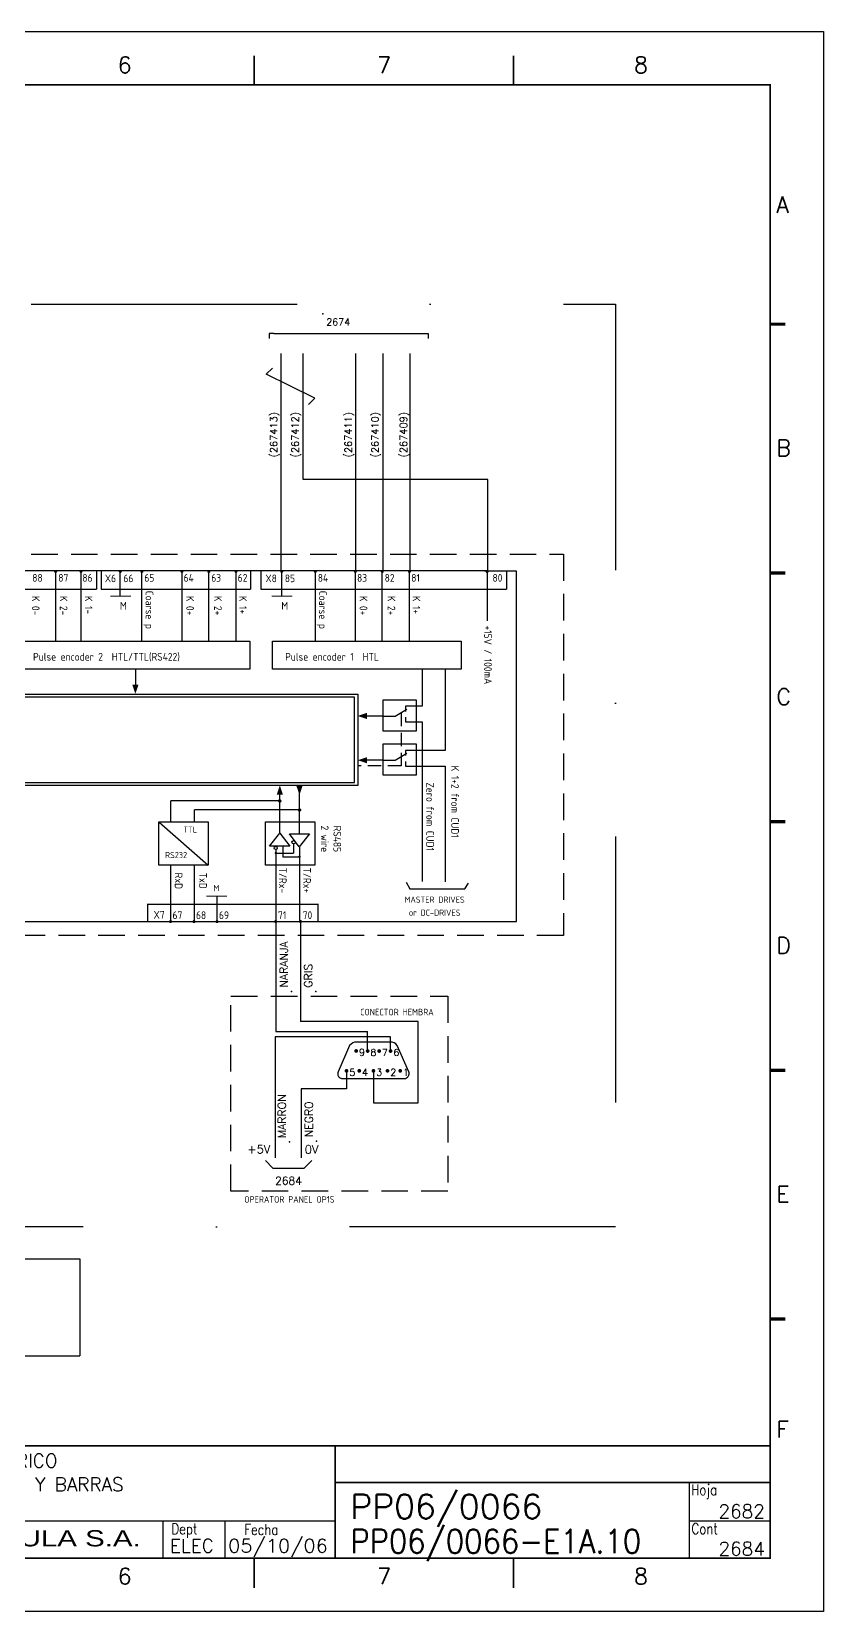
# Model space of a CAD drawing. Extents: x -25 to 1044, y -25744 to 292.
# Drawn here: x 523.3 to 672.2, y -12927.8 to -12630.8 of the extents above; entities that cross this region are included whole.
import ezdxf
from ezdxf.enums import TextEntityAlignment as Align

# ---------------------------------------------------------------- set-up
doc = ezdxf.new("R2010")
doc.units = 0
doc.header["$LTSCALE"] = 10
doc.header["$MEASUREMENT"] = 0
for name, pattern in [('DASHDOT', [1, 0.5, -0.25, 0, -0.25]), ('DASHED', [0.75, 0.5, -0.25]), ('HIDDEN', [0.375, 0.25, -0.125])]:
    doc.linetypes.add(name, pattern=pattern)
doc.layers.get('0').update_dxf_attribs({"linetype": 'CONTINUOUS'})
for name, color, linetype in [('1', 7, 'CONTINUOUS'), ('10', 5, 'CONTINUOUS'), ('2', 7, 'CONTINUOUS'), ('3', 8, 'CONTINUOUS'), ('6', 7, 'DASHDOT'), ('8', 1, 'CONTINUOUS'), ('9', 6, 'CONTINUOUS'), ('DIBUJO', 7, 'CONTINUOUS'), ('NODE', 7, 'CONTINUOUS')]:
    doc.layers.add(name, color=color, linetype=linetype)
doc.styles.add('HELVETICA', font='HELV.SHX')
doc.styles.add('ISO', font='ISO')
doc.styles.add('LABEL', font='SIMPLEX', dxfattribs={"width": 0.8, "height": 4})
doc.styles.add('ROMANS', font='romans')
doc.styles.get("Standard").update_dxf_attribs({"font": 'simplex'})

# ---------------------------------------------------------------- blocks, each defined once
blk = doc.blocks.new('NOD', base_point=(237.5, 170))
at = {"layer": 'NODE'}
blk.add_point((237.5, 170), dxfattribs=at)
blk = doc.blocks.new('PAGINA')
at = {"layer": '2'}
blk.add_blockref('NOD', (-1, -1), dxfattribs=at)
at = {"layer": '8', "style": 'ROMANS'}
blk.add_attdef('NPA', (0, -4.325), '', height=2, dxfattribs=at)
at = {"layer": '9', "style": 'ROMANS'}
blk.add_attdef('NP', (0, 0), '', height=2, dxfattribs=at)
blk = doc.blocks.new('newcajec')
at = {"layer": '1'}
for p, q in [((179.4, 20.85), (0.13, 20.85)), ((7, 20.85), (7, 0)), ((71, 20.85), (71, 0)), ((84, 20.85), (84, 0.09)), ((99, 20.85), (99, 0)), ((215.2, 20.8), (215.2, 0)), ((184.64, 20.18), (184.81, 20.01)), ((184.81, 20.01), (185.18, 20.25)), ((10.6, 16.64), (0, 16.64)), ((10.6, 16.64), (99, 16.64)), ((10.6, 12.48), (0, 12.48)), ((10.6, 12.48), (99, 12.48)), ((179.4, 13.87), (215.2, 13.87)), ((368, 14.06), (368, 0)), ((10.6, 8.32), (0, 8.32)), ((10.6, 8.32), (99, 8.32)), ((179.4, 6.93), (267.63, 6.93)), ((267.63, 6.93), (302.5, 6.93)), ((270.63, 6.91), (270.63, 0)), ((282.07, 6.93), (282.07, 0)), ((368, 6.93), (383, 6.93)), ((10.6, 4.16), (0, 4.16)), ((10.6, 4.16), (99, 4.16))]:
    blk.add_line(p, q, dxfattribs=at)
for points in [[(47.5, 272.5, 0.3, 0.3, 0), (47.5, 277.91, 0.3, 0.3, 0)], [(95.5, 272.5, 0.3, 0.3, 0), (95.5, 277.91, 0.3, 0.3, 0)], [(143.5, 272.5, 0.3, 0.3, 0), (143.5, 277.91, 0.3, 0.3, 0)], [(191.5, 272.5, 0.3, 0.3, 0), (191.5, 277.91, 0.3, 0.3, 0)], [(239.5, 272.5, 0.3, 0.3, 0), (239.5, 277.91, 0.3, 0.3, 0)], [(287.5, 272.5, 0.3, 0.3, 0), (287.5, 277.91, 0.3, 0.3, 0)], [(335.5, 272.5, 0.3, 0.3, 0), (335.5, 277.91, 0.3, 0.3, 0)], [(-2.99, 228.23, 0.6, 0.6, 0), (-0.18, 228.23, 0.6, 0.6, 0)], [(383.01, 228.23, 0.6, 0.6, 0), (385.82, 228.23, 0.6, 0.6, 0)], [(-2.99, 182.23, 0.6, 0.6, 0), (-0.18, 182.23, 0.6, 0.6, 0)], [(383.01, 182.23, 0.6, 0.6, 0), (385.82, 182.23, 0.6, 0.6, 0)], [(-2.99, 136.23, 0.6, 0.6, 0), (-0.18, 136.23, 0.6, 0.6, 0)], [(383.01, 136.23, 0.6, 0.6, 0), (385.82, 136.23, 0.6, 0.6, 0)], [(-2.99, 90.23, 0.6, 0.6, 0), (-0.18, 90.23, 0.6, 0.6, 0)], [(383.01, 90.23, 0.6, 0.6, 0), (385.82, 90.23, 0.6, 0.6, 0)], [(-2.99, 44.23, 0.6, 0.6, 0), (-0.18, 44.23, 0.6, 0.6, 0)], [(383.01, 44.23, 0.6, 0.6, 0), (385.82, 44.23, 0.6, 0.6, 0)], [(383, 20.8, 0.3, 0.3, 0), (179.4, 20.8, 0.3, 0.3, 0), (179.4, 0, 0.3, 0.3, 0)], [(302.5, 20.8, 0.3, 0.3, 0), (302.5, 0, 0.3, 0.3, 0)], [(302.5, 14, 0.3, 0.3, 0), (383, 14, 0.3, 0.3, 0)], [(47.5, -5.5, 0.3, 0.3, 0), (47.5, -0.09, 0.3, 0.3, 0)], [(95.5, -5.5, 0.3, 0.3, 0), (95.5, -0.09, 0.3, 0.3, 0)], [(143.5, -5.5, 0.3, 0.3, 0), (143.5, -0.09, 0.3, 0.3, 0)], [(191.5, -5.5, 0.3, 0.3, 0), (191.5, -0.09, 0.3, 0.3, 0)], [(239.5, -5.5, 0.3, 0.3, 0), (239.5, -0.09, 0.3, 0.3, 0)], [(287.5, -5.5, 0.3, 0.3, 0), (287.5, -0.09, 0.3, 0.3, 0)], [(335.5, -5.5, 0.3, 0.3, 0), (335.5, -0.09, 0.3, 0.3, 0)]]:
    blk.add_lwpolyline(points, format="xyseb", dxfattribs=at)
at = {"layer": '1', "const_width": 0.3}
blk.add_lwpolyline([(0, 0), (0, 272.5), (383, 272.5), (383, 0)], close=True, dxfattribs=at)
at = {"layer": '2', "color": 14}
for p, q in [((221.42, 4.69), (221.42, 5.81)), ((221.42, 2.47), (221.42, 3.58))]:
    blk.add_line(p, q, dxfattribs=at)
for points in [[(220.05, 5.81), (220.05, 6.92), (226.74, 5.81), (226.74, 6.92)], [(221.42, 2.47), (220.05, 2.47), (221.42, 5.81), (220.05, 5.81)], [(221.42, 4.69), (224.25, 4.69), (221.42, 3.58), (224.25, 3.58)], [(224.25, 5.81), (225.37, 5.81), (225.37, 4.69)], [(224.25, 3.58), (225.37, 3.58), (225.37, 2.47)], [(225.37, 5.81), (226.74, 5.81), (225.37, 1.35), (226.74, 1.35)], [(224.25, 0.24), (224.25, 2.47), (220.05, 0.24), (220.05, 2.47)], [(226.74, 1.35), (226.74, 0.24), (224.25, 1.35), (224.25, 0.24)]]:
    blk.add_solid(points, dxfattribs=at)
at = {"layer": '1', "style": 'ROMANS'}
for s, p in [('1', (22.29, 274.68)), ('2', (70.29, 274.68)), ('3', (118.29, 274.68)), ('4', (166.29, 274.68)), ('5', (214.29, 274.68)), ('6', (262.29, 274.68)), ('7', (310.29, 274.68)), ('8', (357.79, 274.68)), ('A', (-4.37, 248.84)), ('A', (384.13, 248.84)), ('B', (-4.37, 203.84)), ('B', (384.13, 203.84)), ('C', (-4.37, 157.84)), ('C', (384.13, 157.84)), ('D', (-4.37, 111.84)), ('D', (384.13, 111.84)), ('E', (-4.37, 65.84)), ('E', (384.13, 65.84)), ('F', (-4.37, 22.34)), ('F', (384.13, 22.34)), ('1', (22.29, -4.82)), ('2', (70.29, -4.82)), ('3', (118.29, -4.82)), ('4', (166.29, -4.82)), ('5', (214.29, -4.82)), ('6', (262.29, -4.82)), ('7', (310.29, -4.82)), ('8', (357.79, -4.82))]:
    blk.add_text(s, height=3, dxfattribs=at).set_placement(p)
at = {"layer": '1', "style": 'LABEL', "width": 0.8}
for s, p in [('Diseno comprobado por', (179.73, 18.27)), ('Dibujo comprobado por', (179.81, 11.47)), ('Hoja', (368.38, 11.66)), ('Dibujado por', (179.83, 4.64)), ('Fecha', (285.71, 4.3)), ('Cont', (368.43, 4.46)), ('No', (2.23, 1.05)), ('Revision', (8, 1.05))]:
    blk.add_text(s, height=2, dxfattribs=at).set_placement(p)
for s, p in [('Dept', (274.61, 4.44)), ('Elaborado', (77.5, 1.05)), ('Fecha', (91.5, 1.05))]:
    blk.add_text(s, height=2, dxfattribs=at).set_placement(p, align=Align.CENTER)
at = {"layer": '10', "style": 'ROMANS'}
for tag, p in [('REV41', (3.5, 18.74)), ('REV43', (77.7, 18.74)), ('REV31', (3.5, 14.58)), ('REV33', (77.7, 14.58)), ('REV21', (3.5, 10.42)), ('REV23', (77.7, 10.42)), ('REV11', (3.5, 6.27)), ('REV13', (77.7, 6.27))]:
    blk.add_attdef(tag, text='', height=2.5, dxfattribs=at).set_placement(p, align=Align.MIDDLE)
for tag, p, height in [('REV42', (8, 17.49), 2.5), ('SHEETNAME1', (100.5, 15.83), 2.5), ('DOCUMENTTYPE', (216.43, 16.8), 2.5), ('NOTA', (305.32, 15.8), 3), ('REV32', (8, 13.33), 2.5), ('DESIGNCHECK', (180.74, 14.83), 2.5), ('OBJECT', (216.43, 12.4), 2.5), ('SHEETNAME2', (100.5, 11.67), 2.5), ('ORDER', (305.32, 7.3), 4.5), ('REV22', (8, 9.17), 2.5), ('SHEETNAME3', (100.5, 7.51), 2.5), ('DRAWINGCHECK', (180.53, 7.71), 2.5), ('CUSTOMER', (216.43, 8.08), 2.5), ('REV12', (8, 5.01), 2.5), ('SHEETNAME4', (100.5, 3.35), 2.5), ('USER', (180.63, 0.71), 2.5), ('DEPARTMENT', (271.93, 1.05), 2.5), ('DOCUMENT_ID', (305.32, 0.93), 4.4)]:
    blk.add_attdef(tag, p, '', height=height, dxfattribs=at)
for tag, width, p, p2 in [('REV44', 1.221199, (84.53, 17.49), (98.48, 17.49)), ('REV34', 1.221199, (84.53, 13.33), (98.48, 13.33)), ('REV24', 1.221199, (84.53, 9.17), (98.48, 9.17)), ('REV14', 1.221199, (84.53, 5.01), (98.48, 5.01)), ('CREATED2', 7.039915, (282.71, 1.05), (301.14, 1.05))]:
    blk.add_attdef(tag, text='', height=2.5, dxfattribs=dict(at, width=width)).set_placement(p, p2, align=Align.FIT)
for tag, p in [('SHEET', (382, 7.43)), ('NEXTSHEET', (382, 0.5))]:
    blk.add_attdef(tag, text='', height=2.5, dxfattribs=at).set_placement(p, align=Align.RIGHT)
at = {"layer": 'DIBUJO', "color": 14, "style": 'HELVETICA', "width": 1.3}
blk.add_text('RUSSULA S.A.', height=3, dxfattribs=at).set_placement((229, 2.19))
blk = doc.blocks.new('$PP313')
at = {"layer": '2'}
blk.add_blockref('NOD', (0, 0), dxfattribs=at)
at = {"layer": '8'}
blk.add_attdef('1A', (1, -3.325), '', height=2.15, dxfattribs=at)
at = {"layer": '9'}
blk.add_attdef('ID', (1, 1), '', height=2.15, dxfattribs=at)

msp = doc.modelspace()

# ---------------------------------------------------------------- linework, layer by layer
at = {"linetype": 'DASHED'}
for p, q in [((328.2, -12729.06), (623.33, -12729.06)), ((623.33, -12729.06), (623.33, -12800.75)), ((623.33, -12800.75), (328.2, -12800.75))]:
    msp.add_line(p, q, dxfattribs=at)
for p, q in [((608.79, -12732.24), (343.38, -12732.24)), ((527.85, -12745.3), (527.85, -12732.32)), ((532.6, -12745.3), (532.6, -12732.32)), ((539.97, -12737), (539.97, -12732.32)), ((544.03, -12745.3), (544.03, -12732.32)), ((551.59, -12745.3), (551.59, -12732.32)), ((556.62, -12745.3), (556.62, -12732.32)), ((561.77, -12745.3), (561.77, -12732.32)), ((570.32, -12737), (570.32, -12732.32)), ((576.65, -12745.3), (576.65, -12732.32)), ((584.21, -12745.3), (584.21, -12732.32)), ((589.23, -12745.3), (589.23, -12732.32)), ((594.38, -12745.3), (594.38, -12732.32)), ((609, -12741.59), (609, -12732.32)), ((542.82, -12750.67), (542.82, -12754.09)), ((596.71, -12750.67), (596.71, -12757.66)), ((589.31, -12759.51), (585.88, -12759.51)), ((596.71, -12760.61), (596.71, -12790.6)), ((589.31, -12767.83), (585.88, -12767.83)), ((569.95, -12781.49), (569.95, -12773.79)), ((573.66, -12781.64), (573.66, -12773.79)), ((568.03, -12783.97), (569.96, -12781.53)), ((569.96, -12781.53), (571.82, -12783.97)), ((571.76, -12781.67), (575.56, -12781.67)), ((573.62, -12784.1), (571.76, -12781.67)), ((575.56, -12781.67), (573.62, -12784.1)), ((571.82, -12783.97), (568.03, -12783.97)), ((558.14, -12793.36), (558.14, -12798.04)), ((569.19, -12798.15), (569.19, -12818.82)), ((596.01, -12816.94), (573.86, -12816.94)), ((596.01, -12832.23), (596.01, -12816.94)), ((590.79, -12819.82), (569.08, -12819.82)), ((569.08, -12819.82), (569.08, -12837.66)), ((569.19, -12818.82), (586.48, -12818.83)), ((586.48, -12822.49), (586.48, -12818.83)), ((590.79, -12822.49), (590.79, -12819.82)), ((582.51, -12826.21), (582.51, -12829.57)), ((587.56, -12826.21), (587.56, -12832.23)), ((582.51, -12829.57), (574.01, -12829.57)), ((574.01, -12829.57), (574.01, -12837.66)), ((587.56, -12832.23), (596.01, -12832.23)), ((568.66, -12844.48), (567.27, -12843.08)), ((568.66, -12844.48), (574.57, -12844.48)), ((574.57, -12844.48), (575.96, -12843.08))]:
    msp.add_line(p, q)
at = {"color": 3}
for p, q in [((535.47, -12732.34), (535.47, -12735.64)), ((536.39, -12732.34), (536.39, -12735.64)), ((564.43, -12732.32), (564.43, -12735.67)), ((566.4, -12732.32), (566.4, -12735.63)), ((612.57, -12732.32), (612.57, -12735.67)), ((519.53, -12735.67), (535.47, -12735.67)), ((536.39, -12735.67), (564.43, -12735.67)), ((566.41, -12735.67), (612.57, -12735.67)), ((359.12, -12755.37), (584.62, -12755.37)), ((584.04, -12755.95), (359.7, -12755.95)), ((584.04, -12772), (584.04, -12755.95)), ((584.62, -12755.37), (584.62, -12772.58)), ((584.62, -12772.58), (359.12, -12772.58)), ((359.7, -12772), (584.04, -12772)), ((545.16, -12798.15), (545.16, -12794.83)), ((545.16, -12794.85), (577.16, -12794.85)), ((577.2, -12798.15), (577.2, -12794.83))]:
    msp.add_line(p, q, dxfattribs=at)
at = {"color": 0}
msp.add_line((343.38, -12798.15), (614.46, -12798.15), dxfattribs=at)
for points, format in [([(527.66, -12732.32, 0.289, 0.289, 1), (527.95, -12732.32, 0.289, 0.289, 1)], "xyseb"), ([(532.43, -12732.32, 0.289, 0.289, 1), (532.72, -12732.32, 0.289, 0.289, 1)], "xyseb"), ([(539.82, -12732.32, 0.289, 0.289, 1), (540.11, -12732.32, 0.289, 0.289, 1)], "xyseb"), ([(543.88, -12732.32, 0.289, 0.289, 1), (544.17, -12732.32, 0.289, 0.289, 1)], "xyseb"), ([(551.41, -12732.32, 0.289, 0.289, 1), (551.69, -12732.32, 0.289, 0.289, 1)], "xyseb"), ([(556.47, -12732.32, 0.289, 0.289, 1), (556.76, -12732.32, 0.289, 0.289, 1)], "xyseb"), ([(561.58, -12732.32, 0.289, 0.289, 1), (561.87, -12732.32, 0.289, 0.289, 1)], "xyseb"), ([(570.18, -12732.32, 0.289, 0.289, 1), (570.47, -12732.32, 0.289, 0.289, 1)], "xyseb"), ([(576.5, -12732.32, 0.289, 0.289, 1), (576.79, -12732.32, 0.289, 0.289, 1)], "xyseb"), ([(584.02, -12732.32, 0.289, 0.289, 1), (584.31, -12732.32, 0.289, 0.289, 1)], "xyseb"), ([(589.09, -12732.32, 0.289, 0.289, 1), (589.38, -12732.32, 0.289, 0.289, 1)], "xyseb"), ([(594.2, -12732.32, 0.289, 0.289, 1), (594.49, -12732.32, 0.289, 0.289, 1)], "xyseb"), ([(608.8, -12732.32, 0.289, 0.289, 1), (609.09, -12732.32, 0.289, 0.289, 1)], "xyseb"), ([(549.27, -12798.15, 0.289, 0.289, 1), (549.56, -12798.15, 0.289, 0.289, 1)], "xyseb"), ([(553.69, -12798.15, 0.289, 0.289, 1), (553.98, -12798.15, 0.289, 0.289, 1)], "xyseb"), ([(558, -12798.15, 0.289, 0.289, 1), (558.29, -12798.15, 0.289, 0.289, 1)], "xyseb"), ([(569.05, -12798.15, 0.289, 0.289, 1), (569.34, -12798.15, 0.289, 0.289, 1)], "xyseb"), ([(573.71, -12798.15, 0.289, 0.289, 1), (574, -12798.15, 0.289, 0.289, 1)], "xyseb"), ([(584.42, -12820.83, 0.267949), (583.09, -12821.45), (580.92, -12826.38, 0.541238), (581.76, -12827.66), (587.56, -12827.66), (593.36, -12827.66, 0.541238), (594.2, -12826.38), (592.04, -12821.45, 0.267949), (590.7, -12820.83), (587.56, -12820.83)], "xyb")]:
    msp.add_lwpolyline(points, format=format, close=True)
for points in [[(542.8, -12755.34, 0, 1.16, 0), (542.8, -12753.61, 1.16, 1.16, 0)], [(584.63, -12759.49, 0, 1.16, 0), (586.37, -12759.49, 1.16, 1.16, 0)], [(584.63, -12767.81, 0, 1.16, 0), (586.37, -12767.81, 1.16, 1.16, 0)], [(569.97, -12772.54, 0, 1.16, 0), (569.97, -12774.28, 1.16, 1.16, 0)], [(573.66, -12774.36, 0, 1.16, 0), (573.66, -12772.63, 1.16, 1.16, 0)]]:
    msp.add_lwpolyline(points, format="xyseb")
at = {"linetype": 'DASHED'}
msp.add_lwpolyline([(560.77, -12812.18), (601.56, -12812.18), (601.56, -12848.84), (560.77, -12848.84)], close=True, dxfattribs=at)
at = {"const_width": 0.35}
for points in [[(584.15, -12822.47, 1), (584.5, -12822.47, 1)], [(586.31, -12822.49, 1), (586.66, -12822.49, 1)], [(588.47, -12822.49, 1), (588.82, -12822.49, 1)], [(590.62, -12822.49, 1), (590.97, -12822.49, 1)], [(582.34, -12826.21, 1), (582.69, -12826.21, 1)], [(584.74, -12826.21, 1), (585.09, -12826.21, 1)], [(587.39, -12826.21, 1), (587.74, -12826.21, 1)], [(590.04, -12826.21, 1), (590.39, -12826.21, 1)], [(592.44, -12826.21, 1), (592.79, -12826.21, 1)]]:
    msp.add_lwpolyline(points, format="xyb", close=True, dxfattribs=at)
at = {"layer": '2', "linetype": 'DASHDOT', "ltscale": 10}
for p, q in [((323.03, -12682.07), (633.07, -12682.07)), ((633.07, -12682.07), (633.07, -12855.51)), ((633.07, -12855.51), (323.03, -12855.51))]:
    msp.add_line(p, q, dxfattribs=at)
at = {"layer": '2', "color": 7}
for p, q in [((567.42, -12695.23), (568.56, -12694.09)), ((576.52, -12699.77), (567.42, -12695.23)), ((575.38, -12700.91), (576.52, -12699.77))]:
    msp.add_line(p, q, dxfattribs=at)
at = {"layer": '2'}
for p, q in [((614.46, -12798.15), (614.46, -12732.24)), ((601.04, -12750.73), (601.04, -12765.97)), ((591.67, -12759.54), (593.88, -12758.21)), ((596.71, -12757.66), (593.61, -12757.66)), ((593.61, -12757.66), (593.61, -12758.63)), ((589.4, -12759.54), (591.67, -12759.54)), ((593.61, -12759.73), (593.61, -12760.61)), ((593.61, -12760.61), (596.71, -12760.61)), ((589.4, -12767.8), (591.67, -12767.8)), ((591.67, -12767.8), (593.88, -12766.47)), ((596.71, -12765.97), (593.61, -12765.97)), ((593.61, -12765.97), (593.61, -12766.94)), ((601.04, -12765.97), (594.88, -12765.97)), ((593.61, -12768.04), (593.61, -12768.91)), ((593.61, -12768.91), (596.71, -12768.91)), ((594.88, -12768.91), (601.04, -12768.91)), ((601.04, -12768.91), (601.04, -12790.67)), ((569.98, -12775.47), (549.49, -12775.47)), ((549.49, -12779.42), (549.49, -12775.47)), ((547.25, -12779.44), (556.51, -12787.57)), ((573.67, -12777.15), (553.91, -12777.15)), ((553.91, -12779.42), (553.91, -12777.15)), ((569.23, -12784.62), (569.23, -12798.04)), ((569.25, -12785.27), (572.55, -12785.27)), ((570.55, -12784.02), (570.55, -12785.96)), ((572.55, -12783.53), (572.55, -12785.27)), ((573.68, -12784.13), (573.68, -12797.89)), ((549.49, -12798.11), (549.49, -12787.55)), ((553.91, -12798.11), (553.91, -12787.55)), ((570.55, -12785.96), (573.76, -12785.96)), ((593.71, -12790.73), (594.43, -12791.97)), ((604.75, -12791.97), (605.43, -12790.9)), ((594.43, -12791.97), (604.75, -12791.97))]:
    msp.add_line(p, q, dxfattribs=at)
at = {"layer": '2', "linetype": 'HIDDEN'}
for p, q in [((592.76, -12758.92), (592.76, -12768.9)), ((592.76, -12768.9), (584.62, -12768.9))]:
    msp.add_line(p, q, dxfattribs=at)
at = {"layer": '2', "const_width": 0.197}
for points in [[(538.06, -12737), (541.99, -12737)], [(568.41, -12737), (572.34, -12737)], [(560.05, -12793.36), (556.13, -12793.36)]]:
    msp.add_lwpolyline(points, dxfattribs=at)
at = {"layer": '2'}
for points in [[(520.32, -12745.43), (564.3, -12745.43), (564.3, -12750.7), (520.32, -12750.7)], [(568.61, -12745.43), (604.06, -12745.43), (604.06, -12750.7), (568.61, -12750.7)], [(589.42, -12756.45), (595.58, -12756.45), (595.58, -12762.33), (589.42, -12762.33)], [(589.42, -12764.76), (595.58, -12764.76), (595.58, -12770.65), (589.42, -12770.65)], [(547.23, -12779.42), (556.51, -12779.42), (556.51, -12787.56), (547.23, -12787.56)], [(567.28, -12779.42), (576.56, -12779.42), (576.56, -12787.56), (567.28, -12787.56)]]:
    msp.add_lwpolyline(points, close=True, dxfattribs=at)
for points, const_width in [([(569.78, -12775.47, 1), (570.14, -12775.47, 1)], 0.296), ([(573.49, -12777.17, 1), (573.85, -12777.17, 1)], 0.296), ([(569.1, -12785.27, 1), (569.36, -12785.27, 1)], 0.197), ([(573.54, -12785.94, 1), (573.8, -12785.94, 1)], 0.197)]:
    msp.add_lwpolyline(points, format="xyb", close=True, dxfattribs=dict(at, const_width=const_width))
for centre in [(569.19, -12784.32), (572.55, -12783.23)]:
    msp.add_circle(centre, 0.301, dxfattribs=at)
at = {"layer": '3', "color": 0}
msp.add_line((608.48, -12732.24), (614.43, -12732.24), dxfattribs=at)
at = {"layer": '6', "ltscale": 10}
for p, q in [((495.8, -12861.53), (532.33, -12861.53)), ((532.33, -12861.53), (532.33, -12879.8)), ((495.8, -12879.8), (532.33, -12879.8))]:
    msp.add_line(p, q, dxfattribs=at)
at = {"layer": 'DIBUJO'}
for p, q in [((568.85, -12687.6), (567.94, -12687.6)), ((567.94, -12687.6), (567.94, -12688.51)), ((568.85, -12687.6), (596.93, -12687.6)), ((596.93, -12687.6), (597.84, -12687.6)), ((597.84, -12687.6), (597.84, -12688.51)), ((570.21, -12732.24), (570.21, -12691.36)), ((574.35, -12715.07), (574.35, -12691.36)), ((584.29, -12732.24), (584.29, -12691.36)), ((589.38, -12732.32), (589.38, -12691.36)), ((594.49, -12732.32), (594.49, -12691.36)), ((609.09, -12715.07), (574.35, -12715.07)), ((609.09, -12732.32), (609.09, -12715.07)), ((573.86, -12798.14), (573.86, -12816.94)), ((569.08, -12837.66), (569.08, -12842.56)), ((574.01, -12837.66), (574.01, -12842.56))]:
    msp.add_line(p, q, dxfattribs=at)
msp.add_lwpolyline([(252.19, -12630.84), (672.19, -12630.84), (672.19, -12927.84), (252.19, -12927.84), (252.19, -12630.84)], dxfattribs=at)

# ---------------------------------------------------------------- block references
at = {"xscale": 0.6568639771135807, "yscale": 0.6568639771135807, "zscale": 0.6568639771135807}
msp.add_blockref('PAGINA', (578.69, -12683.24), dxfattribs=at).add_auto_attribs({'NPA': '2674'})
ref = msp.add_blockref('$PP313', (572.15, -12811.28), dxfattribs=dict(xscale=0.699594228912108, yscale=0.699594228912108, zscale=0.699594228912108, rotation=90))
ref.add_attrib('ID', 'NARANJA', (571.45, -12810.58), dxfattribs={"layer": '9', "height": 1.504, "rotation": 90, "style": 'ROMANS'})
ref = msp.add_blockref('$PP313', (576.76, -12811.28), dxfattribs=dict(xscale=0.699594228912108, yscale=0.699594228912108, zscale=0.699594228912108, rotation=90))
ref.add_attrib('ID', 'GRIS', (576.06, -12810.58), dxfattribs={"layer": '9', "height": 1.504, "rotation": 90, "style": 'ROMANS'})
ref = msp.add_blockref('$PP313', (571.81, -12839.57), dxfattribs=dict(xscale=0.699594228912108, yscale=0.699594228912108, zscale=0.699594228912108, rotation=90))
ref.add_attrib('ID', 'MARRON', (571.11, -12838.87), dxfattribs={"layer": '9', "height": 1.504, "rotation": 90, "style": 'ROMANS'})
ref = msp.add_blockref('$PP313', (576.86, -12839.41), dxfattribs=dict(xscale=0.699594228912108, yscale=0.699594228912108, zscale=0.699594228912108, rotation=90))
ref.add_attrib('ID', 'NEGRO', (576.17, -12838.71), dxfattribs={"layer": '9', "height": 1.504, "rotation": 90, "style": 'ROMANS'})
at = {"layer": '2', "color": 7}
ref = msp.add_blockref('newcajec', (272.87, -12917.84), dxfattribs=dict(at, xscale=1.016513761467887, yscale=1.016513761467887, zscale=1.016513761467887))
ref.add_attrib('REV24', '24/05/07', dxfattribs={"layer": '10', "height": 2.541, "style": 'ROMANS', "width": 0.728168}).set_placement((358.79, -12908.51), (372.98, -12908.51), align=Align.FIT)
ref.add_attrib('SHEETNAME3', 'T400', (375.03, -12910.21), dxfattribs={"layer": '10', "height": 2.541, "style": 'ROMANS'})
ref.add_attrib('SHEETNAME2', 'CONVERTIDOR C.C. TIJERA 1BM', (375.03, -12905.98), dxfattribs={"layer": '10', "height": 2.5413, "style": 'ROMANS'})
ref.add_attrib('SHEETNAME1', '+TA102', (375.03, -12901.75), dxfattribs={"layer": '10', "height": 2.541, "style": 'ROMANS'})
ref.add_attrib('USER', 'J.PAZOS', (456.49, -12917.11), dxfattribs={"layer": '10', "height": 2.541, "style": 'ROMANS'})
ref.add_attrib('DRAWINGCHECK', 'J.L.C.C.', (456.38, -12909.99), dxfattribs={"layer": '10', "height": 2.541, "style": 'ROMANS'})
ref.add_attrib('DESIGNCHECK', 'J.M. CEDEIRA', (456.59, -12902.76), dxfattribs={"layer": '10', "height": 2.5413, "style": 'ROMANS'})
ref.add_attrib('REV22', 'As-built', (281, -12908.51), dxfattribs={"layer": '10', "height": 2.541, "style": 'ROMANS'})
ref.add_attrib('REV12', 'Aprobación documentación', (281, -12912.74), dxfattribs={"layer": '10', "height": 2.5413, "style": 'ROMANS'})
ref.add_attrib('REV21', '1', dxfattribs={"layer": '10', "height": 2.54, "style": 'ROMANS'}).set_placement((276.43, -12907.24), align=Align.MIDDLE)
ref.add_attrib('REV11', '0', dxfattribs={"layer": '10', "height": 2.54, "style": 'ROMANS'}).set_placement((276.43, -12911.47), align=Align.MIDDLE)
ref.add_attrib('SHEETNAME4', '-', (375.03, -12914.44), dxfattribs={"layer": '10', "height": 2.54, "style": 'ROMANS'})
ref.add_attrib('REV14', '18/10/06', dxfattribs={"layer": '10', "height": 2.541, "style": 'ROMANS', "width": 0.728168}).set_placement((358.79, -12912.74), (372.98, -12912.74), align=Align.FIT)
ref.add_attrib('REV23', 'C.C.R.', dxfattribs={"layer": '10', "height": 2.541, "style": 'ROMANS'}).set_placement((351.85, -12907.24), align=Align.MIDDLE)
ref.add_attrib('REV13', 'PAZOS', dxfattribs={"layer": '10', "height": 2.541, "style": 'ROMANS'}).set_placement((351.85, -12911.47), align=Align.MIDDLE)
ref.add_attrib('DOCUMENT_ID', 'PP06/0066-E1A.10', (583.24, -12916.89), dxfattribs={"layer": '10', "height": 4.4727, "style": 'ROMANS', "width": 0.9})
ref.add_attrib('ORDER', 'PP06/0066', (583.24, -12910.41), dxfattribs={"layer": '10', "height": 4.574, "style": 'ROMANS'})
ref.add_attrib('CUSTOMER', 'ACINDAR', (492.88, -12909.62), dxfattribs={"layer": '10', "height": 2.541, "style": 'ROMANS'})
ref.add_attrib('OBJECT', 'TREN DE ROLLOS Y BARRAS', (492.88, -12905.23), dxfattribs={"layer": '10', "height": 2.5413, "style": 'ROMANS'})
ref.add_attrib('DOCUMENTTYPE', 'ESQUEMA ELECTRICO', (492.88, -12900.76), dxfattribs={"layer": '10', "height": 2.5413, "style": 'ROMANS'})
ref.add_attrib('CREATED2', '05/10/06', dxfattribs={"layer": '10', "height": 2.541, "style": 'ROMANS', "width": 0.961976}).set_placement((560.25, -12916.77), (578.99, -12916.77), align=Align.FIT)
ref.add_attrib('DEPARTMENT', 'ELEC', (549.29, -12916.77), dxfattribs={"layer": '10', "height": 2.541, "style": 'ROMANS'})
ref.add_attrib('NEXTSHEET', '2684', dxfattribs={"layer": '10', "height": 2.541, "style": 'ROMANS'}).set_placement((661.18, -12917.33), align=Align.RIGHT)
ref.add_attrib('SHEET', '2682', dxfattribs={"layer": '10', "height": 2.541, "style": 'ROMANS'}).set_placement((661.18, -12910.28), align=Align.RIGHT)

# ---------------------------------------------------------------- texts
at = {"style": 'ISO'}
for s, height, p in [('88', 1.445, (523.4, -12734.26)), ('87', 1.445, (528.3, -12734.26)), ('86', 1.445, (532.83, -12734.26)), ('X6', 1.445, (537.06, -12734.35)), ('66', 1.445, (540.55, -12734.35)), ('65', 1.445, (544.48, -12734.26)), ('64', 1.445, (551.87, -12734.26)), ('63', 1.445, (557.07, -12734.26)), ('62', 1.445, (562.05, -12734.26)), ('X8', 1.445, (567.26, -12734.35)), ('85', 1.445, (570.9, -12734.35)), ('84', 1.445, (577.1, -12734.26)), ('83', 1.445, (584.49, -12734.26)), ('82', 1.445, (589.69, -12734.26)), ('81', 1.445, (594.67, -12734.26)), ('80', 1.445, (609.96, -12734.26)), ('M', 1.45, (539.91, -12739.51)), ('M', 1.45, (570.26, -12739.51)), ('Pulse encoder 2  HTL/TTL(RS422)', 1.4451, (523.56, -12749.09)), ('Pulse encoder 1  HTL', 1.4451, (570.96, -12749.09)), ('67', 1.445, (549.78, -12797.67)), ('68', 1.445, (554.2, -12797.67)), ('69', 1.445, (558.51, -12797.67)), ('71', 1.445, (569.62, -12797.67)), ('70', 1.445, (574.27, -12797.67))]:
    msp.add_text(s, height=height, dxfattribs=at).set_placement(p)
for s, height, p in [('K 0-', 1.445, (523.34, -12736.91)), ('K 2-', 1.445, (528.59, -12736.91)), ('K 1-', 1.445, (533.29, -12736.91)), ('Coarse p', 1.445, (544.73, -12735.95)), ('K 0+', 1.445, (552.36, -12736.91)), ('K 2+', 1.445, (557.61, -12736.91)), ('K 1+', 1.445, (562.31, -12736.91)), ('Coarse p', 1.445, (577.35, -12735.95)), ('K 0+', 1.445, (584.97, -12736.91)), ('K 2+', 1.445, (590.23, -12736.91)), ('K 1+', 1.445, (594.92, -12736.91)), ('+15V / 100mA', 1.4451, (608.39, -12742.49)), ('K 1+2 from CUD1', 1.4451, (602.19, -12768.84)), ('Zero from CUD1', 1.4451, (597.51, -12771.97)), ('2 wire', 1.445, (577.69, -12780.1)), ('RS485', 1.445, (580.05, -12780.1)), ('T/Rx-', 1.445, (569.79, -12788)), ('T/Rx+', 1.445, (574.36, -12788)), ('RxD', 1.445, (550.22, -12788.95)), ('TxD', 1.445, (554.8, -12788.95))]:
    msp.add_text(s, height=height, rotation=270, dxfattribs=at).set_placement(p)
for s, height, p in [('TTL', 1.156, (553.13, -12781.44)), ('RS232', 1.156, (550.46, -12786.22)), ('M', 1.16, (558.04, -12792.44)), ('MASTER DRIVES', 1.1561, (599.08, -12794.6)), ('or DC-DRIVES', 1.1561, (599.08, -12797.05)), ('CONECTOR HEMBRA', 1.2313, (591.99, -12815.78)), ('OPERATOR PANEL OP1S', 1.2313, (571.77, -12851))]:
    msp.add_text(s, height=height, dxfattribs=at).set_placement(p, align=Align.CENTER)
msp.add_text('X7', height=1.445, dxfattribs=at).set_placement((548.3, -12797.59), align=Align.RIGHT)
at = {"char_height": 1.3, "width": 1.3664, "attachment_point": 1, "style": 'ROMANS'}
for s, insert in [('9', (584.85, -12822.09)), ('8', (587.01, -12822.11)), ('7', (589.17, -12822.11)), ('6', (591.32, -12822.11)), ('5', (583.04, -12825.83)), ('4', (585.44, -12825.83)), ('3', (588.09, -12825.83)), ('2', (590.74, -12825.83)), ('1', (593.14, -12825.83))]:
    msp.add_mtext(s, dxfattribs=dict(at, insert=insert))
at = {"layer": '2', "color": 6}
for s, p in [('(267413)', (569.48, -12710.9)), ('(267412)', (573.52, -12710.9)), ('(267411)', (583.51, -12710.9)), ('(267410)', (588.54, -12710.9)), ('(267409)', (593.89, -12710.9))]:
    msp.add_text(s, height=1.35, rotation=90, dxfattribs=at).set_placement(p)
for s, p in [('+5V', (563.85, -12841.73)), ('0V', (574.65, -12841.77))]:
    msp.add_text(s, height=1.574, dxfattribs=at).set_placement(p)
at = {"layer": '2', "color": 1}
msp.add_text('2684', height=1.478, dxfattribs=at).set_placement((569.07, -12847.61))

doc.saveas('drawing.dxf')
